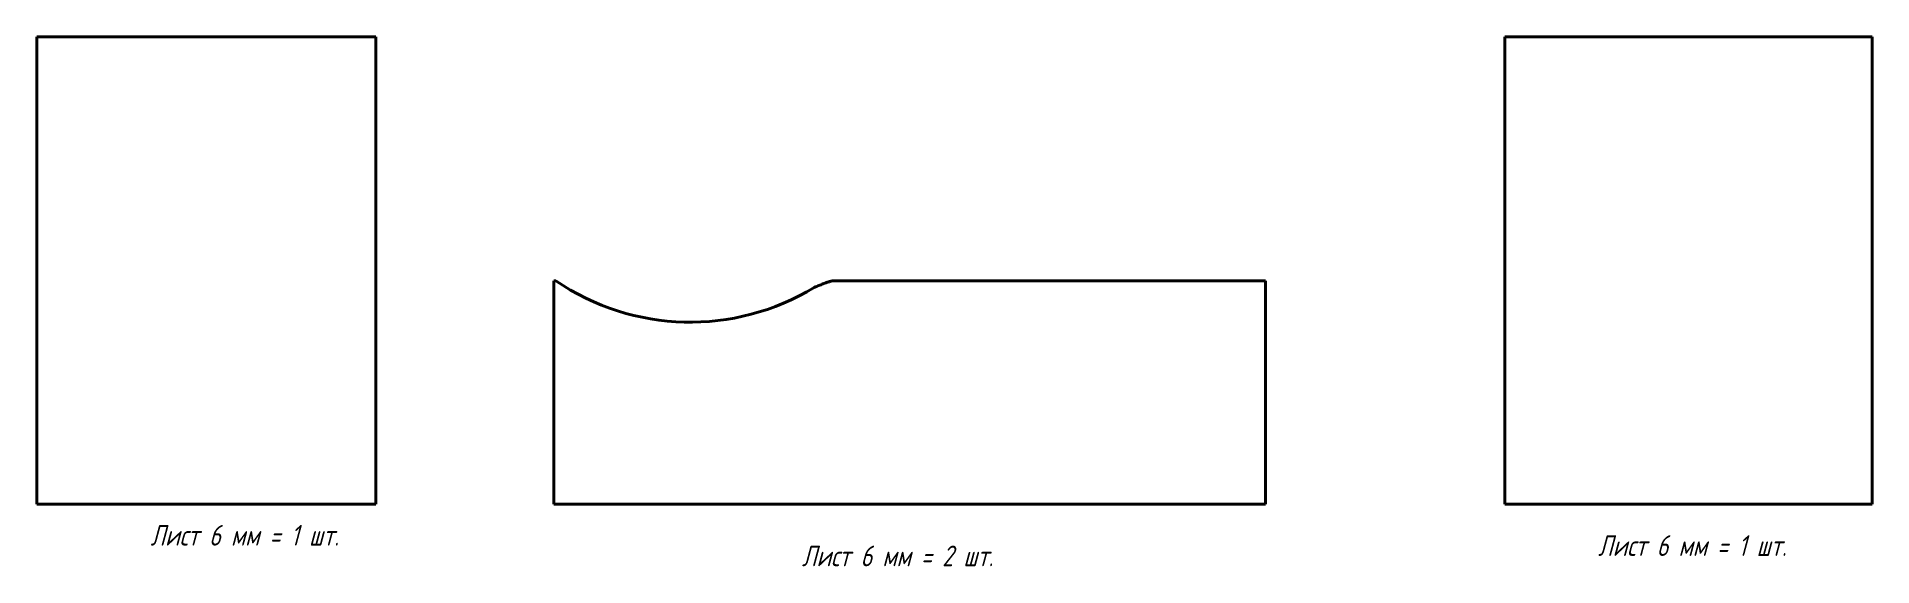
# Model space of a CAD drawing. Header units: millimetres. Extents: x 0 to 888, y -30 to 226.
import ezdxf

# ---------------------------------------------------------------- set-up
doc = ezdxf.new("R2010")
doc.units = ezdxf.units.MM
doc.linetypes.add('K5LT_BASIC', pattern=[0])
doc.styles.add('KTEXTSTYLE', font='GOST_AU.SHX', dxfattribs={"width": 0.96, "height": 5})

msp = doc.modelspace()

# ---------------------------------------------------------------- linework, layer by layer
at = {"color": 7, "linetype": 'K5LT_BASIC', "lineweight": 40, "true_color": 0xffffff}
for p, q in [((0, 226), (0, 0)), ((164, 226), (0, 226)), ((164, 0), (164, 226)), ((710, 226), (710, 0)), ((887.62, 226), (710, 226)), ((887.62, 226), (887.62, 0)), ((250, 0), (250, 108)), ((250, 108), (251.04, 108)), ((384.76, 108), (390.14, 108)), ((390.14, 108), (594.14, 108)), ((594.14, 0), (594.14, 108)), ((390.14, 0), (594.14, 0)), ((887.62, 0), (710, 0)), ((0, 0), (164, 0)), ((250, 0), (376, 0)), ((376, 0), (390.14, 0))]:
    msp.add_line(p, q, dxfattribs=at)
msp.add_arc((316, 203.5), 115.5, 235.77547, 301.29741, dxfattribs=at)
msp.add_open_spline([(376, 104.81), (376.22, 104.9), (376.81, 105.14), (378.06, 105.65), (379.39, 106.19), (380.66, 106.68), (381.51, 106.99), (382.31, 107.27), (382.95, 107.48), (383.48, 107.64), (383.91, 107.77), (384.33, 107.89), (384.62, 107.96), (384.76, 108)], degree=3, knots=[0, 0, 0, 0, 0.776108, 2.069623, 4.397948, 5.435054, 6.472159, 7.312298, 8.152437, 8.614327, 9.076218, 9.538109, 10, 10, 10, 10], dxfattribs=at)

# ---------------------------------------------------------------- texts
at = {"color": 7, "char_height": 10, "attachment_point": 1, "style": 'KTEXTSTYLE'}
for s, insert in [('\\H3.5;\\W0.965;\\Q15;\\Q15;\\H10.00;Лист 6 мм = 1 шт.', (55, -10)), ('\\H3.5;\\W0.965;\\Q15;\\Q15;\\H10.00;Лист 6 мм = 1 шт.', (755, -15)), ('\\H3.5;\\W0.965;\\Q15;\\Q15;\\H10.00;Лист 6 мм = 2 шт.', (370, -20))]:
    msp.add_mtext(s, dxfattribs=dict(at, insert=insert))

doc.saveas('drawing.dxf')
